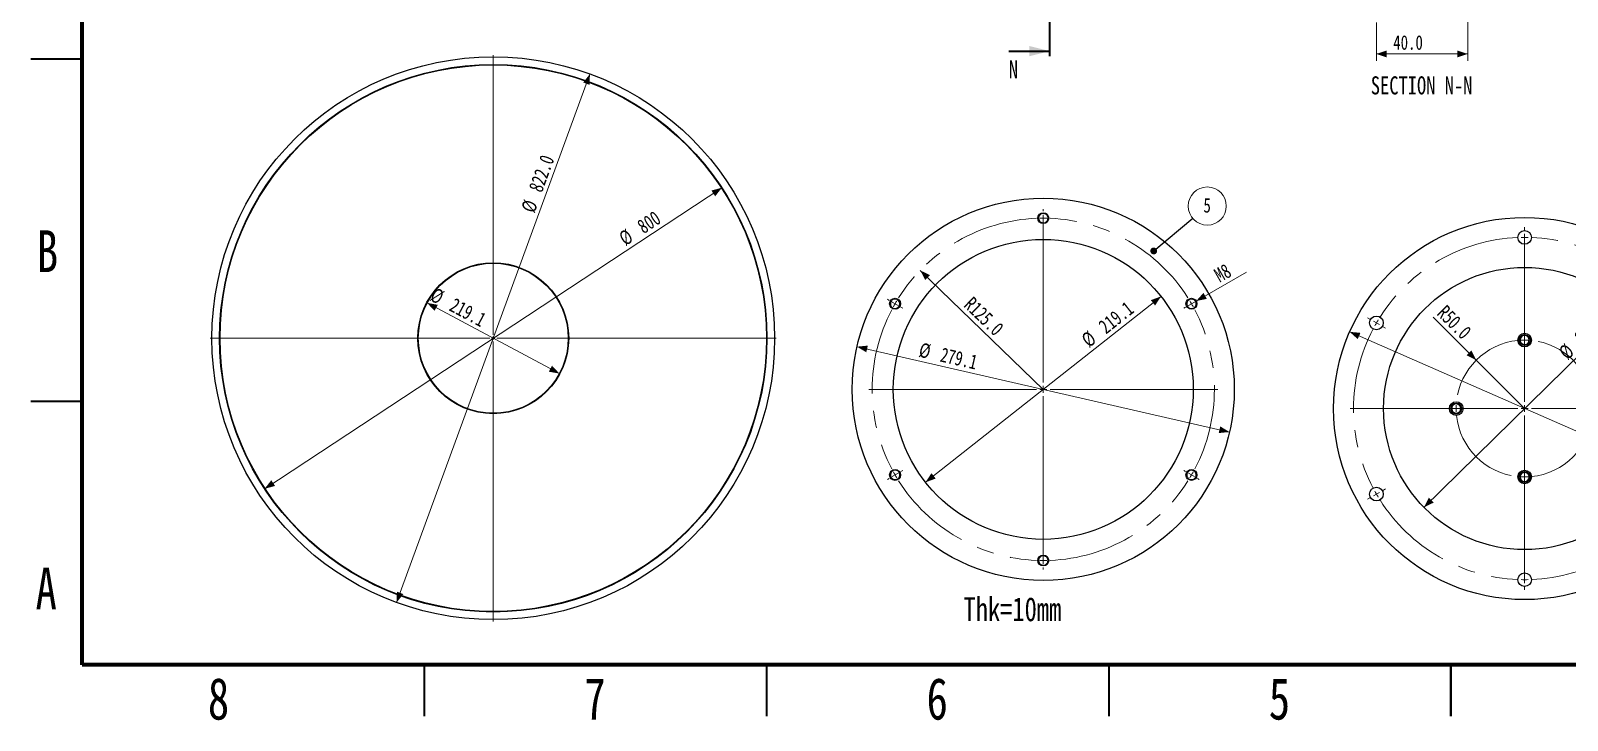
# Paper-space layout 'Sheet13' of a CAD drawing. Header units: millimetres. Extents: x 2 to 418, y 2 to 295.
# Drawn here: x 2.5 to 227, y 1.9 to 102.6 of the extents above; entities that cross this region are included whole.
import ezdxf

# ---------------------------------------------------------------- set-up
doc = ezdxf.new("R2010")
doc.units = ezdxf.units.MM
doc.linetypes.add('CENTER', pattern=[10.16, 6.35, -1.27, 1.27, -1.27])
doc.linetypes.add('CENTERX2', pattern=[20.32, 12.7, -2.54, 2.54, -2.54])
doc.styles.add('SLDTEXTSTYLE0', font='TXT', dxfattribs={"width": 0.75})
doc.dimstyles.new('SLDDIMSTYLE3', dxfattribs={"dimtxt": 0.18, "dimasz": 1, "dimexe": 0, "dimexo": 0.0625, "dimgap": 0, "dimtad": 0, "dimtih": 1, "dimtoh": 1, "dimdec": 0, "dimrnd": 1e-09, "dimzin": 0, "dimdsep": 46, "dimtxsty": 'Standard', "dimblk1": 'DOT', "dimblk2": 'DOT', "dimsah": 1, "dimcen": 0.09, "dimadec": 0, "dimazin": 0, "dimtfac": 1, "dimtdec": 0, "dimtofl": 0, "dimtmove": 0, "dimatfit": 3, "dimldrblk": 'DOT', "dimfxl": 1, "dimfrac": 2, "dimtolj": 1, "dimtzin": 0, "dimarcsym": 0})
doc.dimstyles.new('SLDDIMSTYLE5', dxfattribs={"dimtxt": 2.116667, "dimasz": 1.5, "dimexe": 0, "dimexo": 0.0625, "dimgap": 0.529167, "dimtad": 1, "dimdec": 1, "dimlfac": 10, "dimrnd": 1e-09, "dimzin": 4, "dimdsep": 46, "dimtxsty": 'SLDTEXTSTYLE0', "dimsah": 1, "dimcen": 0, "dimadec": 0, "dimazin": 1, "dimtfac": 1, "dimtdec": 0, "dimtmove": 0, "dimatfit": 3, "dimfxl": 1, "dimfrac": 2, "dimtolj": 1, "dimtzin": 12, "dimarcsym": 0})
doc.dimstyles.new('SLDDIMSTYLE63', dxfattribs={"dimtxt": 2.116667, "dimasz": 1.5, "dimexe": 0, "dimexo": 0.0625, "dimgap": 0.529167, "dimtad": 1, "dimdec": 1, "dimlfac": 5, "dimrnd": 1e-09, "dimzin": 4, "dimdsep": 46, "dimtxsty": 'SLDTEXTSTYLE0', "dimsah": 1, "dimcen": 0, "dimadec": 0, "dimazin": 1, "dimtfac": 1, "dimtdec": 0, "dimtofl": 0, "dimtmove": 0, "dimatfit": 3, "dimfxl": 1, "dimfrac": 2, "dimtolj": 1, "dimtzin": 12, "dimarcsym": 0})
doc.dimstyles.new('SLDDIMSTYLE67', dxfattribs={"dimtxt": 2.116667, "dimasz": 1.5, "dimexe": 0, "dimexo": 0.0625, "dimgap": 0.529167, "dimtad": 1, "dimdec": 0, "dimlfac": 10, "dimrnd": 1e-09, "dimzin": 12, "dimdsep": 46, "dimtxsty": 'SLDTEXTSTYLE0', "dimsah": 1, "dimcen": 0, "dimadec": 0, "dimazin": 3, "dimtfac": 1, "dimtdec": 0, "dimtmove": 0, "dimatfit": 3, "dimfxl": 1, "dimfrac": 2, "dimtolj": 1, "dimtzin": 12, "dimarcsym": 0})
doc.dimstyles.new('SLDDIMSTYLE68', dxfattribs={"dimtxt": 2.116667, "dimasz": 1.5, "dimexe": 0, "dimexo": 0.0625, "dimgap": 0.529167, "dimtad": 1, "dimdec": 1, "dimlfac": 10, "dimrnd": 1e-09, "dimzin": 12, "dimdsep": 46, "dimtxsty": 'SLDTEXTSTYLE0', "dimsah": 1, "dimcen": 0, "dimadec": 0, "dimazin": 3, "dimtfac": 1, "dimtdec": 0, "dimtmove": 0, "dimatfit": 3, "dimfxl": 1, "dimfrac": 2, "dimtolj": 1, "dimtzin": 12, "dimarcsym": 0})
doc.dimstyles.new('SLDDIMSTYLE73', dxfattribs={"dimtxt": 2.116667, "dimasz": 1.5, "dimexe": 0, "dimexo": 0.0625, "dimgap": 0.529167, "dimtad": 1, "dimdec": 1, "dimlfac": 5, "dimrnd": 1e-09, "dimzin": 12, "dimdsep": 46, "dimtxsty": 'SLDTEXTSTYLE0', "dimsah": 1, "dimcen": 0, "dimadec": 0, "dimazin": 3, "dimtfac": 1, "dimtdec": 0, "dimtmove": 0, "dimatfit": 3, "dimfxl": 1, "dimfrac": 2, "dimtolj": 1, "dimtzin": 12, "dimarcsym": 0})
doc.dimstyles.new('SLDDIMSTYLE74', dxfattribs={"dimtxt": 2.116667, "dimasz": 1.5, "dimexe": 0, "dimexo": 0.0625, "dimgap": 0.529167, "dimtad": 1, "dimdec": 1, "dimlfac": 5, "dimrnd": 1e-09, "dimzin": 12, "dimdsep": 46, "dimtxsty": 'SLDTEXTSTYLE0', "dimblk1": 'NONE', "dimsah": 1, "dimcen": 0, "dimadec": 0, "dimazin": 3, "dimtfac": 1, "dimtdec": 0, "dimtmove": 0, "dimatfit": 3, "dimldrblk": 'NONE', "dimfxl": 1, "dimfrac": 2, "dimtolj": 1, "dimtzin": 12, "dimarcsym": 0})
doc.dimstyles.new('SLDDIMSTYLE8', dxfattribs={"dimtxt": 2.116667, "dimasz": 1.5, "dimexe": 0, "dimexo": 0.0625, "dimgap": 0.529167, "dimtad": 1, "dimdec": 1, "dimlfac": 3, "dimrnd": 1e-09, "dimzin": 4, "dimdsep": 46, "dimtxsty": 'SLDTEXTSTYLE0', "dimsah": 1, "dimcen": 0.09, "dimadec": 0, "dimazin": 1, "dimtfac": 1, "dimtdec": 0, "dimtofl": 0, "dimtmove": 0, "dimatfit": 3, "dimfxl": 1, "dimfrac": 2, "dimtolj": 1, "dimtzin": 12, "dimarcsym": 0})

# ---------------------------------------------------------------- blocks, each defined once
blk = doc.blocks.new('_D_243')
at = {"color": 7, "linetype": 'Continuous', "lineweight": 18}
blk.add_line((103.48, 79.7), (36.68, 35.74), dxfattribs=at)
for points in [[(103.48, 79.7), (101.95, 79.29), (102.5, 78.45)], [(36.68, 35.74), (38.2, 36.14), (37.65, 36.98)]]:
    blk.add_solid(points, dxfattribs=at)
at = {"color": 7, "linetype": 'Continuous', "lineweight": 18, "char_height": 2.117, "attachment_point": 1, "rotation": 33.3477, "style": 'SLDTEXTSTYLE0'}
for s, insert in [('800', (90.88, 74.67)), ('%%c', (88.21, 72.91))]:
    blk.add_mtext(s, dxfattribs=dict(at, insert=insert))
blk = doc.blocks.new('_D_244')
at = {"color": 7, "linetype": 'Continuous', "lineweight": 18}
blk.add_line((84.2, 96.31), (55.96, 19.12), dxfattribs=at)
for points in [[(84.2, 96.31), (83.21, 95.08), (84.15, 94.73)], [(55.96, 19.12), (56.94, 20.35), (56, 20.7)]]:
    blk.add_solid(points, dxfattribs=at)
at = {"color": 7, "linetype": 'Continuous', "lineweight": 18, "char_height": 2.117, "attachment_point": 1, "rotation": 69.9059, "style": 'SLDTEXTSTYLE0'}
for s, insert in [('822.0', (75.19, 79.61)), ('%%c', (74.09, 76.61))]:
    blk.add_mtext(s, dxfattribs=dict(at, insert=insert))
blk = doc.blocks.new('_D_245')
at = {"color": 7, "linetype": 'Continuous', "lineweight": 18}
blk.add_line((60.41, 62.87), (79.74, 52.56), dxfattribs=at)
for points in [[(60.41, 62.87), (61.5, 61.72), (61.97, 62.6)], [(79.74, 52.56), (78.66, 53.71), (78.19, 52.83)]]:
    blk.add_solid(points, dxfattribs=at)
at = {"color": 7, "linetype": 'Continuous', "lineweight": 18, "char_height": 2.117, "attachment_point": 1, "rotation": 331.9377, "style": 'SLDTEXTSTYLE0'}
for s, insert in [('%%c', (61.67, 65.21)), ('219.1', (64.49, 63.71))]:
    blk.add_mtext(s, dxfattribs=dict(at, insert=insert))
blk = doc.blocks.new('SW_CENTERMARKSYMBOL_31')
at = {"color": 0, "linetype": 'Continuous', "lineweight": 0}
for p, q in [((0, 0.5), (0, 41.35)), ((-0.5, 0), (-41.35, 0)), ((0, 0), (-0.25, 0)), ((0, 0), (0, 0.25)), ((0, 0), (0, -0.25)), ((0, 0), (0.25, 0)), ((0.5, 0), (41.35, 0)), ((0, -0.5), (0, -41.35))]:
    blk.add_line(p, q, dxfattribs=at)
blk = doc.blocks.new('_D_252')
at = {"color": 7, "linetype": 'Continuous', "lineweight": 18}
for p, q in [((212.44, 107.64), (212.44, 98.24)), ((199.11, 103.85), (199.11, 98.24)), ((212.44, 99.24), (199.11, 99.24))]:
    blk.add_line(p, q, dxfattribs=at)
for points in [[(199.11, 99.24), (200.61, 98.74), (200.61, 99.74)], [(212.44, 99.24), (210.94, 99.74), (210.94, 98.74)]]:
    blk.add_solid(points, dxfattribs=at)
at = {"color": 7, "linetype": 'Continuous', "lineweight": 18, "insert": (201.57, 101.97), "char_height": 2.117, "attachment_point": 1, "style": 'SLDTEXTSTYLE0'}
blk.add_mtext('40.0', dxfattribs=at)
blk = doc.blocks.new('_D_260')
at = {"color": 7, "linetype": 'Continuous', "lineweight": 18}
blk.add_line((167.64, 63.82), (133.23, 36.68), dxfattribs=at)
for points in [[(167.64, 63.82), (166.15, 63.28), (166.77, 62.5)], [(133.23, 36.68), (134.72, 37.22), (134.1, 38.01)]]:
    blk.add_solid(points, dxfattribs=at)
at = {"color": 7, "linetype": 'Continuous', "lineweight": 18, "char_height": 2.117, "attachment_point": 1, "rotation": 38.2612, "style": 'SLDTEXTSTYLE0'}
for s, insert in [('219.1', (158.29, 59.91)), ('%%c', (155.79, 57.93))]:
    blk.add_mtext(s, dxfattribs=dict(at, insert=insert))
blk = doc.blocks.new('_D_261')
at = {"color": 7, "linetype": 'Continuous', "lineweight": 18}
blk.add_line((132.46, 67.62), (150.44, 50.25), dxfattribs=at)
blk.add_solid([(132.46, 67.62), (133.19, 66.22), (133.88, 66.94)], dxfattribs=at)
at = {"color": 7, "linetype": 'Continuous', "lineweight": 18, "insert": (140.17, 63.94), "char_height": 2.117, "attachment_point": 1, "rotation": 315.9862, "style": 'SLDTEXTSTYLE0'}
blk.add_mtext('R125.0', dxfattribs=at)
blk = doc.blocks.new('_D_262')
at = {"color": 7, "linetype": 'Continuous', "lineweight": 18}
blk.add_line((123.23, 56.48), (177.64, 44.02), dxfattribs=at)
for points in [[(123.23, 56.48), (124.58, 55.66), (124.8, 56.64)], [(177.64, 44.02), (176.29, 44.84), (176.07, 43.87)]]:
    blk.add_solid(points, dxfattribs=at)
at = {"color": 7, "linetype": 'Continuous', "lineweight": 18, "char_height": 2.117, "attachment_point": 1, "rotation": 347.0965, "style": 'SLDTEXTSTYLE0'}
for s, insert in [('%%c', (132.6, 57.12)), ('279.1', (135.72, 56.41))]:
    blk.add_mtext(s, dxfattribs=dict(at, insert=insert))
blk = doc.blocks.new('_D_263')
at = {"color": 7, "linetype": 'Continuous', "lineweight": 18}
for q in [(180.11, 67.39), (171.39, 62.35)]:
    blk.add_line((172.78, 63.15), q, dxfattribs=at)
blk.add_solid([(172.78, 63.15), (174.33, 63.47), (173.83, 64.34)], dxfattribs=at)
at = {"color": 7, "linetype": 'Continuous', "lineweight": 18, "insert": (175.17, 67.63), "char_height": 2.117, "attachment_point": 1, "rotation": 30, "style": 'SLDTEXTSTYLE0'}
blk.add_mtext('M8', dxfattribs=at)
blk = doc.blocks.new('_NONE')
blk = doc.blocks.new('SW_NOTE_176')
at = {"color": 0, "linetype": 'Continuous', "lineweight": 0}
blk.add_circle((2.13, 1.79), 2.78, dxfattribs=at)
at = {"color": 0, "linetype": 'Continuous', "lineweight": 0, "insert": (2.11, 2.95), "char_height": 2.12, "attachment_point": 2, "style": 'SLDTEXTSTYLE0'}
blk.add_mtext('5', dxfattribs=at)
blk = doc.blocks.new('_DOT')
at = {"color": 0, "linetype": 'ByBlock', "lineweight": -2}
blk.add_line((-0.5, 0), (-1, 0), dxfattribs=at)
at = {"color": 0, "linetype": 'ByBlock', "const_width": 0.5}
blk.add_lwpolyline([(-0.25, 0, 1), (0.25, 0, 1)], format="xyb", close=True, dxfattribs=at)
blk = doc.blocks.new('SW_CENTERMARKSYMBOL_33')
at = {"color": 0, "linetype": 'Continuous', "lineweight": 0}
for p, q in [((-21.65, 13.5), (-21.65, 13.8)), ((-21.65, -11.5), (-21.65, 13)), ((-21.65, 12.5), (-21.65, 13)), ((-21.65, 12.5), (-21.65, 12)), ((-21.65, 11.5), (-21.65, 11.2)), ((-44.17, 0.5), (-44.43, 0.65)), ((-43.3, 0), (-43.73, 0.25)), ((-43.3, 0), (-42.87, -0.25)), ((0, 0), (-0.43, -0.25)), ((0, 0), (0.43, 0.25)), ((0.87, 0.5), (1.13, 0.65)), ((-42.44, -0.5), (-42.18, -0.65)), ((-0.87, -0.5), (-1.13, -0.65)), ((-22.65, -12.5), (-47.15, -12.5)), ((-21.65, -12.5), (-22.15, -12.5)), ((-21.65, -12.5), (-21.65, -12)), ((-21.65, -12.5), (-21.65, -13)), ((-21.65, -12.5), (-21.15, -12.5)), ((-20.65, -12.5), (3.85, -12.5)), ((-21.65, -13.5), (-21.65, -38)), ((-42.44, -24.5), (-42.18, -24.35)), ((-0.87, -24.5), (-1.13, -24.35)), ((-44.17, -25.5), (-44.43, -25.65)), ((-43.3, -25), (-43.73, -25.25)), ((-43.3, -25), (-42.87, -24.75)), ((0, -25), (-0.43, -24.75)), ((0, -25), (0.43, -25.25)), ((0.87, -25.5), (1.13, -25.65)), ((-21.65, -36.5), (-21.65, -36.2)), ((-21.65, -37.5), (-21.65, -37)), ((-21.65, -37.5), (-21.65, -38)), ((-21.65, -38.5), (-21.65, -38.8))]:
    blk.add_line(p, q, dxfattribs=at)
at = {"color": 0, "linetype": 'CENTERX2', "lineweight": 0}
for start, end in [(92.2918, 147.7082), (32.2918, 87.7082), (152.2918, 207.7082), (332.2918, 27.7082), (212.2918, 267.7082), (272.2918, 327.7082)]:
    blk.add_arc((-21.65, -12.5), 25, start, end, dxfattribs=at)
at = {"color": 0, "linetype": 'Continuous', "lineweight": 0}
for start, end in [(90, 91.1459), (88.8541, 90), (150, 151.1459), (148.8541, 150), (30, 31.1459), (28.8541, 30), (208.8541, 210), (330, 331.1459), (210, 211.1459), (328.8541, 330), (268.8541, 270), (270, 271.1459)]:
    blk.add_arc((-21.65, -12.5), 25, start, end, dxfattribs=at)
blk = doc.blocks.new('_D_264')
at = {"color": 7, "linetype": 'Continuous', "lineweight": 18}
blk.add_line((235.47, 61.89), (206.05, 33.01), dxfattribs=at)
for points in [[(235.47, 61.89), (234.05, 61.19), (234.75, 60.48)], [(206.05, 33.01), (207.47, 33.71), (206.77, 34.42)]]:
    blk.add_solid(points, dxfattribs=at)
at = {"color": 7, "linetype": 'Continuous', "lineweight": 18, "char_height": 2.117, "attachment_point": 1, "rotation": 44.4616, "style": 'SLDTEXTSTYLE0'}
for s, insert in [('206.1', (227.83, 58.19)), ('%%c', (225.55, 55.95))]:
    blk.add_mtext(s, dxfattribs=dict(at, insert=insert))
blk = doc.blocks.new('_D_265')
at = {"color": 7, "linetype": 'Continuous', "lineweight": 18}
for q in [(207.42, 60.8), (220.76, 47.45)]:
    blk.add_line((213.69, 54.52), q, dxfattribs=at)
blk.add_solid([(213.69, 54.52), (212.99, 55.94), (212.28, 55.23)], dxfattribs=at)
at = {"color": 7, "linetype": 'Continuous', "lineweight": 18, "insert": (209.34, 62.72), "char_height": 2.117, "attachment_point": 1, "rotation": 315, "style": 'SLDTEXTSTYLE0'}
blk.add_mtext('R50.0', dxfattribs=at)
blk = doc.blocks.new('_D_266')
at = {"color": 7, "linetype": 'Continuous', "lineweight": 18}
blk.add_line((246.33, 36.25), (195.2, 58.65), dxfattribs=at)
for points in [[(195.2, 58.65), (196.37, 57.59), (196.77, 58.5)], [(246.33, 36.25), (245.16, 37.31), (244.75, 36.4)]]:
    blk.add_solid(points, dxfattribs=at)
at = {"color": 7, "linetype": 'Continuous', "lineweight": 18, "char_height": 2.117, "attachment_point": 1, "rotation": 336.346, "style": 'SLDTEXTSTYLE0'}
for s, insert in [('%%c', (230.96, 45.95)), ('279.1', (233.89, 44.67))]:
    blk.add_mtext(s, dxfattribs=dict(at, insert=insert))
blk = doc.blocks.new('SW_CENTERMARKSYMBOL_34')
at = {"color": 0, "linetype": 'Continuous', "lineweight": 0}
for p, q in [((-21.65, 13.5), (-21.65, 14)), ((-21.65, -11.5), (-21.65, 13)), ((-21.65, 12.5), (-21.65, 13)), ((-21.65, 12.5), (-21.65, 12)), ((-21.65, 11.5), (-21.65, 11)), ((-44.17, 0.5), (-44.6, 0.75)), ((-43.3, 0), (-43.73, 0.25)), ((-43.3, 0), (-42.87, -0.25)), ((0, 0), (-0.43, -0.25)), ((0, 0), (0.43, 0.25)), ((0.87, 0.5), (1.3, 0.75)), ((-42.44, -0.5), (-42, -0.75)), ((-21.65, -1.5), (-21.65, -1.2)), ((-21.65, -2.5), (-21.65, -2)), ((-0.87, -0.5), (-1.3, -0.75)), ((-21.65, -2.5), (-21.65, -3)), ((-21.65, -3.5), (-21.65, -3.8)), ((-22.65, -12.5), (-47.15, -12.5)), ((-32.65, -12.5), (-32.95, -12.5)), ((-31.65, -12.5), (-32.15, -12.5)), ((-31.65, -12.5), (-31.15, -12.5)), ((-30.65, -12.5), (-30.35, -12.5)), ((-21.65, -12.5), (-22.15, -12.5)), ((-21.65, -12.5), (-21.65, -12)), ((-21.65, -12.5), (-21.65, -13)), ((-21.65, -12.5), (-21.15, -12.5)), ((-20.65, -12.5), (3.85, -12.5)), ((-12.65, -12.5), (-12.95, -12.5)), ((-11.65, -12.5), (-12.15, -12.5)), ((-11.65, -12.5), (-11.15, -12.5)), ((-10.65, -12.5), (-10.35, -12.5)), ((-21.65, -13.5), (-21.65, -38)), ((-21.65, -21.5), (-21.65, -21.2)), ((-21.65, -22.5), (-21.65, -22)), ((-42.44, -24.5), (-42, -24.25)), ((-21.65, -22.5), (-21.65, -23)), ((-21.65, -23.5), (-21.65, -23.8)), ((-0.87, -24.5), (-1.3, -24.25)), ((-44.17, -25.5), (-44.6, -25.75)), ((-43.3, -25), (-43.73, -25.25)), ((-43.3, -25), (-42.87, -24.75)), ((0, -25), (-0.43, -24.75)), ((0, -25), (0.43, -25.25)), ((0.87, -25.5), (1.3, -25.75)), ((-21.65, -36.5), (-21.65, -36)), ((-21.65, -37.5), (-21.65, -37)), ((-21.65, -37.5), (-21.65, -38)), ((-21.65, -38.5), (-21.65, -39))]:
    blk.add_line(p, q, dxfattribs=at)
at = {"color": 0, "linetype": 'CENTERX2', "lineweight": 0}
for radius, start, end in [(25, 92.2918, 147.7082), (25, 32.2918, 87.7082), (25, 152.2918, 207.7082), (25, 332.2918, 27.7082), (10, 95.7296, 174.2704), (10, 5.7296, 84.2704), (10, 185.7296, 264.2704), (10, 275.7296, 354.2704), (25, 212.2918, 267.7082), (25, 272.2918, 327.7082)]:
    blk.add_arc((-21.65, -12.5), radius, start, end, dxfattribs=at)
at = {"color": 0, "linetype": 'Continuous', "lineweight": 0}
for radius, start, end in [(25, 90, 91.1459), (25, 88.8541, 90), (25, 150, 151.1459), (25, 148.8541, 150), (25, 30, 31.1459), (25, 28.8541, 30), (10, 90, 92.8648), (10, 87.1352, 90), (10, 177.1352, 180), (10, 180, 182.8648), (10, 0, 2.8648), (10, 357.1352, 0), (25, 208.8541, 210), (10, 267.1352, 270), (10, 270, 272.8648), (25, 330, 331.1459), (25, 210, 211.1459), (25, 328.8541, 330), (25, 268.8541, 270), (25, 270, 271.1459)]:
    blk.add_arc((-21.65, -12.5), radius, start, end, dxfattribs=at)

psp = doc.layouts.new('Sheet13')

# ---------------------------------------------------------------- linework, layer by layer
at = {"color": 7, "linetype": 'Continuous', "lineweight": 70}
for p, q in [((10, 10), (10, 287)), ((410, 10), (10, 10))]:
    psp.add_line(p, q, dxfattribs=at)
at = {"color": 7, "linetype": 'CENTER', "lineweight": 35}
psp.add_line((151.400801, 98.904668), (151.400801, 104.907668), dxfattribs=at)
at = {"color": 7, "linetype": 'Continuous', "lineweight": 35}
for p, q in [((145.400801, 99.654668), (151.400801, 99.654668)), ((10, 98.5), (2.5, 98.5)), ((10, 48.5), (2.5, 48.5)), ((60, 10), (60, 2.5)), ((110, 10), (110, 2.5)), ((160, 10), (160, 2.5)), ((210, 2.5), (210, 10)), ((210, 10), (210, 2.5))]:
    psp.add_line(p, q, dxfattribs=at)
at = {"color": 7, "linetype": 'Continuous', "lineweight": 25}
for p, q in [((150.035058, 74.559441), (149.837176, 74.732979)), ((150.089185, 74.653191), (150.035058, 74.559441)), ((171.285693, 62.752261), (171.337041, 63.010401)), ((129.184423, 62.059441), (128.935194, 61.974839)), ((129.130297, 62.153191), (129.184423, 62.059441)), ((171.393947, 62.752261), (171.285693, 62.752261)), ((220.969326, 56.818079), (220.969324, 56.818078)), ((220.969324, 56.818078), (221.011135, 56.689383)), ((221.011142, 56.689385), (220.969326, 56.818079)), ((211.524767, 47.697448), (211.396073, 47.655632)), ((211.396073, 47.655632), (211.396074, 47.65563)), ((211.396074, 47.65563), (211.524769, 47.697441)), ((171.73982, 38.351331), (171.685693, 38.445081)), ((220.516704, 38.211072), (220.55852, 38.082379)), ((220.558522, 38.08238), (220.516712, 38.211075)), ((129.47617, 37.752261), (129.584423, 37.752261)), ((129.584423, 37.752261), (129.533076, 37.494121)), ((220.55852, 38.082379), (220.558522, 38.08238)), ((150.780932, 25.851331), (150.835058, 25.945081))]:
    psp.add_line(p, q, dxfattribs=at)
at = {"color": 7, "linetype": 'Continuous', "lineweight": 25, "flags": 128}
for points in [[(220.967269, 56.823168), (221.134722, 56.898583), (221.293463, 57.048493), (221.396453, 57.245999), (221.428474, 57.463531), (221.387438, 57.68052), (221.276662, 57.873198), (221.111687, 58.016678), (220.904599, 58.099855), (220.686401, 58.110376), (220.472851, 58.047791), (220.293502, 57.919811), (220.165822, 57.740193), (220.103636, 57.526549), (220.114557, 57.308357), (220.198116, 57.101422), (220.341886, 56.936723), (220.534789, 56.826288), (220.751812, 56.785656), (220.969325, 56.818078), (220.969325, 56.818078)], [(211.390985, 47.653575), (211.315569, 47.821027), (211.165659, 47.979769), (210.968153, 48.082759), (210.750621, 48.114779), (210.533632, 48.073743), (210.340954, 47.962968), (210.197474, 47.797992), (210.114297, 47.590905), (210.103776, 47.372707), (210.166361, 47.159156), (210.294341, 46.979807), (210.473959, 46.852128), (210.687603, 46.789941), (210.905795, 46.800862), (211.112731, 46.884422), (211.277429, 47.028191), (211.387864, 47.221094), (211.428496, 47.438118), (211.396074, 47.65563), (211.396074, 47.65563)], [(220.560577, 38.07729), (220.393125, 38.001874), (220.234383, 37.851964), (220.131393, 37.654459), (220.099373, 37.436927), (220.140409, 37.219937), (220.251184, 37.02726), (220.41616, 36.883779), (220.623247, 36.800602), (220.841445, 36.790081), (221.054996, 36.852666), (221.234345, 36.980646), (221.362024, 37.160265), (221.424211, 37.373909), (221.41329, 37.592101), (221.32973, 37.799036), (221.185961, 37.963735), (220.993058, 38.074169), (220.776035, 38.114802), (220.558522, 38.082379), (220.558522, 38.082379)]]:
    psp.add_lwpolyline(points, dxfattribs=at)
at = {"color": 7, "linetype": 'Continuous', "lineweight": 25}
for centre, radius in [((70.077197, 57.715626), 41.1), ((70.077197, 57.715626), 39.98517), ((70.077197, 57.715626), 39.918805), ((150.435058, 50.252261), 27.91), ((150.435058, 75.252261), 0.8), ((220.763923, 47.450229), 27.91), ((150.435058, 50.252261), 21.91), ((220.763923, 72.450229), 1), ((70.077197, 57.715626), 11.021365), ((70.077197, 57.715626), 10.955), ((220.763923, 47.450229), 20.61), ((128.784423, 62.752261), 0.8), ((172.085693, 62.752261), 0.8), ((199.113288, 59.950229), 1), ((220.763923, 57.450229), 1), ((220.763923, 57.450229), 0.8), ((210.763923, 47.450229), 1), ((210.763923, 47.450229), 0.8), ((128.784423, 37.752261), 0.8), ((172.085693, 37.752261), 0.8), ((220.763923, 37.450229), 1), ((220.763923, 37.450229), 0.8), ((199.113288, 34.950229), 1), ((150.435058, 25.252261), 0.8), ((220.763923, 22.450229), 1)]:
    psp.add_circle(centre, radius, dxfattribs=at)
for points in [[(150.089185, 74.653191), (150.012767, 74.697311), (149.942101, 74.758377), (149.830416, 74.903927), (149.78972, 74.98799), (149.744044, 75.158457), (149.737256, 75.251605), (149.761203, 75.433499), (149.791868, 75.521716), (149.880108, 75.674552), (149.941174, 75.745218), (150.086725, 75.856903), (150.170788, 75.897599), (150.341254, 75.943275), (150.434403, 75.950063), (150.616296, 75.926116), (150.704514, 75.895451), (150.85735, 75.807211), (150.928015, 75.746145), (151.0397, 75.600594), (151.080396, 75.516531), (151.126073, 75.346065), (151.132861, 75.252916), (151.108914, 75.071023), (151.078249, 74.982806), (150.990009, 74.829969), (150.928942, 74.759304), (150.783392, 74.647619), (150.699329, 74.606923), (150.528862, 74.561247), (150.435714, 74.554459), (150.253821, 74.578405), (150.165603, 74.609071), (150.089185, 74.653191)], [(129.130297, 62.153191), (129.053879, 62.109071), (128.965661, 62.078405), (128.783768, 62.054459), (128.690619, 62.061247), (128.520153, 62.106923), (128.43609, 62.147619), (128.290539, 62.259304), (128.229473, 62.329969), (128.141233, 62.482806), (128.110568, 62.571023), (128.086621, 62.752916), (128.093409, 62.846065), (128.139085, 63.016531), (128.179781, 63.100594), (128.291466, 63.246145), (128.362132, 63.307211), (128.514968, 63.395451), (128.603186, 63.426116), (128.785079, 63.450063), (128.878227, 63.443275), (129.048694, 63.397599), (129.132757, 63.356903), (129.278307, 63.245218), (129.339374, 63.174552), (129.427614, 63.021716), (129.458279, 62.933499), (129.482225, 62.751605), (129.475438, 62.658457), (129.429761, 62.48799), (129.389065, 62.403927), (129.27738, 62.258377), (129.206715, 62.197311), (129.130297, 62.153191)], [(171.393947, 62.752261), (171.393947, 62.840501), (171.411499, 62.932232), (171.481707, 63.10173), (171.534159, 63.179005), (171.65895, 63.303795), (171.736225, 63.356248), (171.905722, 63.426456), (171.997453, 63.444008), (172.173933, 63.444008), (172.265665, 63.426456), (172.435162, 63.356248), (172.512437, 63.303795), (172.637227, 63.179005), (172.68968, 63.10173), (172.759888, 62.932232), (172.77744, 62.840501), (172.77744, 62.664021), (172.759888, 62.57229), (172.68968, 62.402792), (172.637227, 62.325517), (172.512437, 62.200727), (172.435162, 62.148274), (172.265665, 62.078066), (172.173933, 62.060514), (171.997453, 62.060514), (171.905722, 62.078066), (171.736225, 62.148274), (171.65895, 62.200727), (171.534159, 62.325517), (171.481707, 62.402792), (171.411499, 62.57229), (171.393947, 62.664021), (171.393947, 62.752261)], [(129.47617, 37.752261), (129.47617, 37.664021), (129.458618, 37.57229), (129.38841, 37.402792), (129.335957, 37.325517), (129.211167, 37.200727), (129.133892, 37.148274), (128.964395, 37.078066), (128.872663, 37.060514), (128.696183, 37.060514), (128.604452, 37.078066), (128.434954, 37.148274), (128.357679, 37.200727), (128.232889, 37.325517), (128.180437, 37.402792), (128.110228, 37.57229), (128.092676, 37.664021), (128.092676, 37.840501), (128.110228, 37.932232), (128.180437, 38.10173), (128.232889, 38.179005), (128.357679, 38.303795), (128.434954, 38.356248), (128.604452, 38.426456), (128.696183, 38.444008), (128.872663, 38.444008), (128.964395, 38.426456), (129.133892, 38.356248), (129.211167, 38.303795), (129.335957, 38.179005), (129.38841, 38.10173), (129.458618, 37.932232), (129.47617, 37.840501), (129.47617, 37.752261)], [(171.73982, 38.351331), (171.816238, 38.395451), (171.904456, 38.426116), (172.086349, 38.450063), (172.179497, 38.443275), (172.349964, 38.397599), (172.434027, 38.356903), (172.579578, 38.245218), (172.640644, 38.174552), (172.728884, 38.021716), (172.759549, 37.933499), (172.783496, 37.751605), (172.776708, 37.658457), (172.731031, 37.48799), (172.690336, 37.403927), (172.578651, 37.258377), (172.507985, 37.197311), (172.355149, 37.109071), (172.266931, 37.078405), (172.085038, 37.054459), (171.991889, 37.061247), (171.821423, 37.106923), (171.73736, 37.147619), (171.591809, 37.259304), (171.530743, 37.329969), (171.442503, 37.482806), (171.411838, 37.571023), (171.387891, 37.752916), (171.394679, 37.846065), (171.440356, 38.016531), (171.481051, 38.100594), (171.592736, 38.246145), (171.663402, 38.307211), (171.73982, 38.351331)], [(150.780932, 25.851331), (150.85735, 25.807211), (150.928015, 25.746145), (151.0397, 25.600594), (151.080396, 25.516531), (151.126073, 25.346065), (151.132861, 25.252916), (151.108914, 25.071023), (151.078249, 24.982806), (150.990009, 24.829969), (150.928942, 24.759304), (150.783392, 24.647619), (150.699329, 24.606923), (150.528862, 24.561247), (150.435714, 24.554459), (150.253821, 24.578405), (150.165603, 24.609071), (150.012767, 24.697311), (149.942101, 24.758377), (149.830416, 24.903927), (149.78972, 24.98799), (149.744044, 25.158457), (149.737256, 25.251605), (149.761203, 25.433499), (149.791868, 25.521716), (149.880108, 25.674552), (149.941174, 25.745218), (150.086725, 25.856903), (150.170788, 25.897599), (150.341254, 25.943275), (150.434403, 25.950063), (150.616296, 25.926116), (150.704514, 25.895451), (150.780932, 25.851331)]]:
    psp.add_open_spline(points, degree=3, knots=[0, 0, 0, 0, 0.0625, 0.0625, 0.125, 0.125, 0.1875, 0.1875, 0.25, 0.25, 0.3125, 0.3125, 0.375, 0.375, 0.4375, 0.4375, 0.5, 0.5, 0.5625, 0.5625, 0.625, 0.625, 0.6875, 0.6875, 0.75, 0.75, 0.8125, 0.8125, 0.875, 0.875, 0.9375, 0.9375, 1, 1, 1, 1], dxfattribs=at)
at = {"color": 7, "linetype": 'Continuous', "lineweight": 35}
psp.add_solid([(151.400801, 99.654668), (148.400801, 100.404668), (148.400801, 98.904668)], dxfattribs=at)

# ---------------------------------------------------------------- block references
at = {"color": 7, "linetype": 'Continuous', "lineweight": 0}
for name, p in [('SW_CENTERMARKSYMBOL_31', (70.077197, 57.715626)), ('SW_NOTE_176', (172.268355, 75.237152)), ('SW_CENTERMARKSYMBOL_33', (172.085693, 62.752261)), ('SW_CENTERMARKSYMBOL_34', (242.414558, 59.950229))]:
    psp.add_blockref(name, p, dxfattribs=at)

# ---------------------------------------------------------------- texts
at = {"color": 7, "linetype": 'Continuous', "insert": (145.400801, 98.309515), "char_height": 2.645833, "attachment_point": 1, "style": 'SLDTEXTSTYLE0'}
psp.add_mtext('N', dxfattribs=at)
at = {"color": 7, "linetype": 'Continuous', "lineweight": 0, "style": 'SLDTEXTSTYLE0'}
for s, insert, char_height, attachment_point in [('SECTION N-N', (205.707933, 95.97366), 2.64583333, 2), ('B', (4.953433, 73.47569), 6.096, 2), ('A', (4.756583, 24.22569), 6.096, 2), ('Thk=10mm', (138.779308, 19.891826), 3.5, 1), ('8', (29.938617, 8.11369), 6.096, 2), ('7', (84.938617, 8.11369), 6.096, 2), ('6', (134.938617, 8.11369), 6.096, 2), ('5', (184.938617, 8.11369), 6.096, 2)]:
    psp.add_mtext(s, dxfattribs=dict(at, insert=insert, char_height=char_height, attachment_point=attachment_point))

# ---------------------------------------------------------------- dimensions: what is measured, and where the dimension line sits
at = {"color": 7, "linetype": 'Continuous', "lineweight": 18}
dim = psp.add_linear_dim(base=(199.110957, 99.238502), p1=(212.44429, 108.638001), p2=(199.110957, 104.854668), dimstyle='SLDDIMSTYLE8', dxfattribs=at)
dim.commit()
dim.dimension.update_dxf_attribs({"geometry": '_D_252', "text_midpoint": (204.305351, 99.238502), "dimtype": 160})
for p1, p2, dimstyle, picture, middle in [((84.197622, 96.313859), (55.956771, 19.117393), 'SLDDIMSTYLE5', '_D_244', (78.425853, 80.53669)), ((103.478795, 79.696233), (36.675599, 35.73502), 'SLDDIMSTYLE67', '_D_243', (93.051085, 72.834068)), ((60.410105, 62.869204), (79.744289, 52.562049), 'SLDDIMSTYLE68', '_D_245', (64.731216, 60.565613)), ((167.638692, 63.819983), (133.231424, 36.684539), 'SLDDIMSTYLE73', '_D_260', (161.565033, 59.029966)), ((235.473701, 61.886106), (206.054146, 33.014352), 'SLDDIMSTYLE73', '_D_264', (231.17479, 57.667242)), ((246.329056, 36.252369), (195.19879, 58.648089), 'SLDDIMSTYLE73', '_D_266', (234.643477, 41.370819)), ((123.229849, 56.484812), (177.640268, 44.01971), 'SLDDIMSTYLE73', '_D_262', (136.881731, 53.35726))]:
    dim = psp.add_diameter_dim_2p(p1=p1, p2=p2, dimstyle=dimstyle, dxfattribs=at)
    dim.commit()
    dim.dimension.update_dxf_attribs({"geometry": picture, "text_midpoint": middle, "dimtype": 163})
dim = psp.add_diameter_dim_2p(p1=(171.392873, 62.352261), p2=(172.778514, 63.152261), text='M8', dimstyle='SLDDIMSTYLE74', override={"dimpost": '<>'}, dxfattribs=at)
dim.commit()
dim.dimension.update_dxf_attribs({"geometry": '_D_263', "text_midpoint": (178.470369, 66.438459), "dimtype": 163})
for center, mpoint, picture, middle in [((150.435058, 50.252261), (132.45575, 67.623055), '_D_261', (141.349882, 59.029966)), ((220.763923, 47.450229), (213.692855, 54.521297), '_D_265', (209.891697, 58.322475))]:
    dim = psp.add_radius_dim(center=center, mpoint=mpoint, dimstyle='SLDDIMSTYLE63', dxfattribs=at)
    dim.commit()
    dim.dimension.update_dxf_attribs({"geometry": picture, "text_midpoint": middle, "dimtype": 164})

# ---------------------------------------------------------------- leaders
at = {"color": 7, "linetype": 'Continuous', "lineweight": 0}
psp.add_leader([(166.571853, 70.463809), (172.268355, 75.237152)], dimstyle='SLDDIMSTYLE3', dxfattribs=at)

doc.saveas('drawing.dxf')
